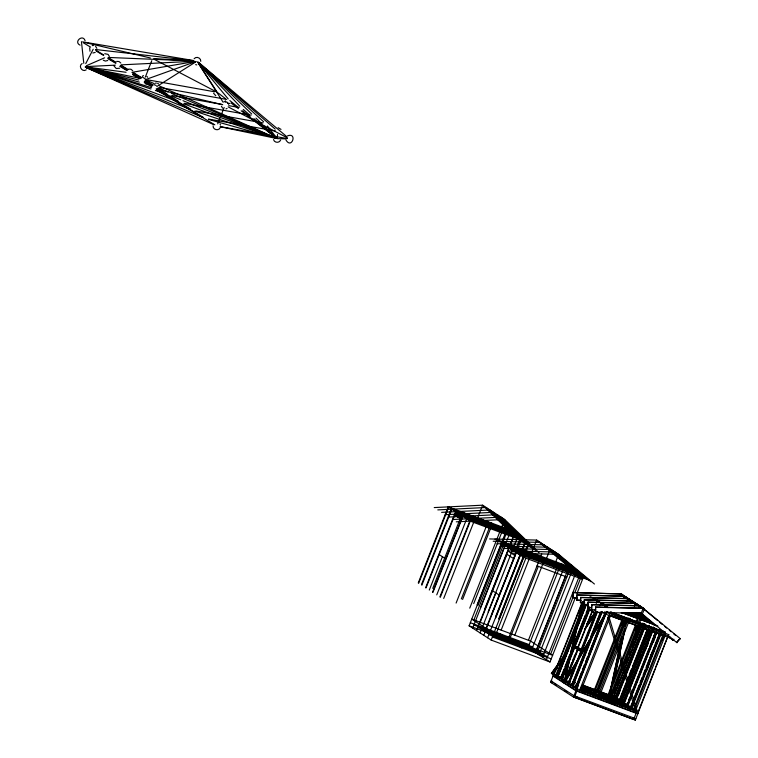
<?xml version="1.0" encoding="UTF-8"?>
<svg xmlns="http://www.w3.org/2000/svg" width="758" height="758" viewBox="0 0 758 758"><rect width="100%" height="100%" fill="white"/><g stroke="black" fill="none" stroke-linecap="round" stroke-linejoin="round"><path stroke-width="1.14" d="M577.226 597.986L572.707 597.655L573.039 592.453L621.522 594.073L644.423 608.864L642.386 614.027L665.657 633.413M573.067 597.882L573.039 592.453M581.045 600.45L576.525 600.118L576.857 594.926L624.052 596.063L623.417 597.674M576.885 600.345L576.857 594.926M584.863 602.913L580.344 602.582L580.675 597.389L627.87 598.526L627.236 600.137M580.694 602.818L580.675 597.389M587.81 605.254L583.982 604.931L584.314 599.739L631.509 600.876L630.997 602.165M584.333 605.168L584.314 599.739M591.448 607.603L587.611 607.281L587.952 602.089L635.138 603.226L634.759 604.192M587.971 607.518L587.952 602.089M595.257 610.067L591.43 609.745L591.771 604.552L638.956 605.689L638.577 606.656M591.79 609.982L591.771 604.552M595.248 612.218L606.713 612.71L595.608 612.445L595.58 607.016L642.775 608.153L642.396 609.119M595.608 612.445L595.58 607.016M277.551 134.507L277.163 138.61L286.192 138.894M607.651 617.429L609.034 617.059L607.651 617.429L635.488 710.796L636.891 710.303L635.488 710.796M610.19 690.841L618.452 652.704M618.954 650.392L621.456 638.833M624.459 624.962L625.208 621.503M610.304 690.917L622.072 636.597M624.327 626.203L625.331 621.579M611.535 691.088L610.398 696.943L611.659 691.163M613.288 683.005L624.554 630.997M613.411 683.081L625.179 628.761M89.681 47.858L90.003 51.26M564.492 683.432L563.876 682.598L582.135 601.994M582.561 602.155L564.312 682.759L583.129 601.719M646.631 670.83L649.369 659.356M653.472 642.14L655.661 632.958M647.465 669.295L651.018 654.372M654.846 638.302L656.087 633.12M648.99 664.861L651.994 652.24M145.328 77.089L151.78 60.697M217.717 123.848L224.169 107.456M418.264 582.93L448.215 506.884L507.045 528.809L529.112 543.06L499.152 619.106M418.691 583.205L448.651 507.168M421.647 584.191L451.597 508.144M421.836 585.242L451.796 509.196L510.627 531.121L480.667 607.167M425.655 587.706L455.615 511.669L514.436 533.585L484.485 609.631M426.015 587.943L455.965 511.896M455.397 515.431L456.629 512.323M456.051 515.857L457.282 512.74M456.714 516.283L457.936 513.166M457.368 516.7L458.59 513.592M429.293 590.056L442.435 556.704M458.022 517.127L459.253 514.019L518.074 535.934L488.124 611.981M458.675 517.553L459.907 514.436M459.339 517.97L460.561 514.862M459.992 518.396L461.215 515.288M432.752 588.331L462.712 512.285M460.646 518.823L461.868 515.705M432.572 592.178L464 512.768M432.932 592.405L462.882 516.359L521.712 538.284L491.762 614.331M465.497 516.899L466.729 513.782M436.75 594.869L466.701 518.832L525.531 540.748L495.58 616.794M468.226 517.913L469.448 514.796M439.896 596.906L469.856 520.86M470.955 518.927L472.177 515.819M440.322 597.181L470.282 521.144L448.215 506.884M473.674 519.941L474.906 516.833M443.705 598.441L473.665 522.404M476.403 520.964L482.619 505.188L504.686 519.448L539.042 552.667M479.132 521.978L480.354 518.86M481.861 522.992L483.083 519.884M484.589 524.005L485.812 520.898M456.108 603.065L486.058 527.018M487.309 525.029L488.54 521.911M461.309 598.972L491.269 522.925M462.598 599.455L492.548 523.408M469.742 608.143L504.686 519.448L456.288 521.826M473.712 603.595L503.663 527.549M477.095 604.856L507.045 528.809M575.303 597.749L549.995 661.99L491.175 640.074L469.107 625.814L501.692 543.107L560.522 565.023L582.58 579.273L577.018 593.4M477.947 605.405L507.907 529.368M473.883 619.949L503.833 543.903M472.689 628.126L505.264 545.409M476.498 630.59L513.327 537.185M479.492 624.156L506.988 554.335M480.136 632.939L495.903 592.917M516.71 547.172L519.666 539.658M486.049 628.391L517.468 548.981M483.775 635.289L516.359 552.582M487.593 637.762L520.178 555.045M495.77 617.846L525.73 541.799M498.726 618.831L528.677 542.785M491.175 640.074L523.75 557.357L501.692 543.107M495.95 634.2L525.9 558.153M501.152 630.106L531.102 554.06M531.633 552.734L536.617 540.075L558.674 554.325L594.433 584.03M508.296 638.795L538.246 562.758M538.767 561.422L541.724 553.918M509.575 639.278L538.303 566.349M514.786 635.185L544.737 559.148M546.546 558.286L549.512 550.782M553.691 566.984L558.674 554.325L511.678 553.188M528.421 640.264L558.371 564.227M549.995 661.99L527.938 647.739L560.522 565.023M531.51 650.051L564.094 567.335M535.328 652.515L567.913 569.798M536.844 649.445L565.572 576.506M538.133 649.919L568.093 573.872M568.614 572.546L571.57 565.032M538.966 654.865L571.551 572.148M542.605 657.214L575.189 574.498M546.423 659.678L579.008 576.971M550.479 654.524L573.588 595.854M574.867 592.595L580.438 578.477M668.641 634.512L635.327 720.1L573.484 697.057L550.592 682.266L582.305 601.748M554.098 674.497L582.665 601.985M584.38 602.619L555.822 675.132L556.656 675.672L557.945 676.155L576.554 628.913M556.22 676.714L584.788 604.259M557.054 677.254L557.585 675.918M586.124 604.211L557.556 676.723L560.569 677.851L564.028 669.058M578.714 623.417L586.076 604.742M586.484 604.448L557.916 676.96L560.92 678.078L589.051 606.665M564.89 666.86L569.656 654.779M570.954 651.482L585.233 615.221M586.095 613.023L588.265 607.528M589.506 607.783L561.375 679.196L564.378 680.314M590.008 607.651L561.735 679.424L565.098 680.779M562.095 679.651L574.706 647.635L577.71 648.753L565.515 679.708M575.227 646.299L589.591 609.839M567.259 674.137L571.883 662.397M572.527 660.768L573.399 658.569M573.986 657.063L574.829 654.931M577.293 648.677L592.007 611.327M577.624 649.521L565.013 681.546L568.017 682.664M596.262 603.359L597.077 601.284L601.492 602.932M570.964 675.188L571.807 673.057M572.555 671.19L574.744 665.59M581.215 649.218L595.494 612.966M575.521 664.747L568.377 682.892L565.373 681.774L577.984 649.758L580.988 650.876L576.364 662.615M580.903 651.643L568.292 683.659L571.295 684.777M581.433 650.307L595.797 613.847M596.925 612.113L568.652 683.896L570.651 684.635M597.569 611.611L569.012 684.123L572.015 685.241L601.009 611.63M599.9 605.708L600.715 603.633L605.13 605.282M572.082 683.943L589.023 640.936M590.7 636.673L600.222 612.502M601.899 611.649L572.47 686.36L577.738 688.378M575.909 686.378L581.528 672.1M582.4 669.901L584.56 664.406M585.422 662.208L587.592 656.712M588.454 654.514L602.743 618.263M576.288 688.823L605.708 614.113M573.484 697.057L606.807 611.469M577.018 696.848L576.497 698.175L574.583 696.943M579.121 691.504L609.603 614.132M580.931 690.652L610.361 615.941M619.722 594.888L620.234 593.599L644.423 608.864M619.703 596.082L620.594 593.827L573.399 592.69M621.143 595.039L621.522 594.073L627.264 598.782M621.503 595.276L621.882 594.31M623.521 598.545L624.412 596.29L577.217 595.153M624.962 597.512L625.341 596.537L629.822 600.27M625.312 597.74L625.701 596.773M627.207 601.34L628.221 598.754L581.035 597.617M628.77 599.976L629.159 599.01L633.101 602.222M629.263 599.881L629.51 599.237M614.937 641.363L615.809 639.165M621.427 624.876L622.735 621.588M594.566 695.73L623.995 621.029L623.161 620.489M630.846 603.69L631.859 601.103L584.674 599.966M632.409 602.326L632.797 601.359L637.639 605.32M615.695 644.802L597.645 690.623L598.488 691.163L625.985 621.342M616.557 642.623L625.151 620.802M632.902 602.231L633.148 601.587M624.469 626.279L626.639 620.793M599.768 691.647L627.273 621.825M628.041 619.864L628.818 617.912M634.124 605.803L634.635 604.514M634.484 606.04L635.498 603.453L588.312 602.316M601.056 692.12L630.059 618.509M636.18 604.353L636.426 603.709L642.168 608.409M636.53 604.581L636.786 603.937M638.425 608.181L639.316 605.926L592.121 604.78M639.989 606.817L640.245 606.173L657.65 620.565M640.093 607.689L640.605 606.4M639.724 612.502L635.915 622.176L636.748 622.716L640.207 612.805L642.14 613.525M621.238 612.843L640.87 612.995M638.899 618.357L641.012 612.976M609.811 612.597L641.097 613.544L643.135 608.39L595.94 607.253M635.062 629.964L636.36 626.667M638.037 623.199L641.846 613.516M643.94 608.958L680.314 638.691L676.638 642.547L677.879 641.012M639.326 623.673L642.585 614.255M639.847 623.19L611.28 695.702L612.113 696.242L639.382 627.027M614.226 693.115L616.387 687.629M617.258 685.431L619.419 679.935M625.909 663.458L627.643 659.062M629.377 654.666L630.675 651.368M632.399 646.972L634.569 641.476M635.431 639.288L639.761 628.297M642.405 623.114L612.881 698.061L582.229 686.634M641.031 627.738L613.762 696.953L615.051 697.436L644.044 623.825M642.348 625.483L643.21 623.284M628.23 707.707L614.88 699.084L615.581 697.303L621.304 700.998M616.008 696.204L621.636 681.925M622.498 679.727L623.796 676.43M625.094 673.132L642.841 628.088M643.703 625.89L644.575 623.692M643.201 628.316L615.932 697.531L600.535 691.694M644.063 626.117L644.935 623.919M644.082 628.335L616.387 698.649L619.39 699.767M645.74 625.265L616.747 698.876L619.75 700.004L647.446 629.69M619.826 698.668L626.316 682.191M627.179 679.992L628.477 676.695M629.348 674.497L631.509 669.001M632.38 666.813L646.659 630.552M648.317 627.491L649.18 625.293M620.205 701.112L648.336 629.699M648.696 635.043L649.994 631.746M624.071 700.041L628.401 689.05M629.699 685.753L641.382 656.087M643.987 649.502L651.34 630.817M621.835 705.897L651.264 631.187M610.427 615.742L648.744 630.021L620.565 701.349L623.569 702.467L651.7 631.054M653.273 628.752L623.843 703.462L626.847 704.58L627.709 702.382M629.396 690.51L624.204 703.699L627.207 704.817L655.765 632.305M630.258 688.311L652.761 631.187M628.581 700.193L629.879 696.896M631.177 693.598L648.914 648.554M649.786 646.356L654.978 633.167M626.496 706.03L626.326 706.475L608.655 699.899M656.475 632.2L627.482 705.812L630.485 706.93L632.219 702.543M656.835 632.437L627.832 706.049L630.846 707.167L659.839 633.555M633.517 699.246L639.136 684.957M640.008 682.759L642.168 677.273M643.04 675.075L645.2 669.579M646.062 667.381L649.094 659.687M649.957 657.489L659.053 634.418M631.291 708.275L660.72 633.565M661.08 633.802L631.651 708.512L633.66 709.261M664.899 633.499L664.368 633.063L664.785 632.02M662.331 640.122L663.629 636.824M632.845 717.646L632.314 718.982L575.663 697.635M634.948 712.312L665.42 634.929M638.549 710.767L654.997 669.02M655.86 666.822L667.116 638.255M85.749 63.615L93.187 49.242M220.36 127.42C218.996 131.352 212.676 129.912 213.093 125.8M280.668 140.003C279.503 143.3 274.263 142.978 273.515 139.548M604.941 614.492L564.236 682.835L564.17 681.992L604.941 614.492L605.007 615.335L564.663 682.996L564.606 682.153M619.75 691.751L615.534 698.781L620.29 689.894M629.33 674.828L634.749 665.789M643.182 651.728L648.005 643.684M626.98 679.699L634.209 667.637M640.832 656.589L647.834 644.85M615.96 698.942L618.973 693.921M627.406 679.86L633.432 669.807M640.662 657.755L646.081 648.715M653.917 635.659L655.12 633.65M557.395 667.656L552.62 674.326L551.398 673.455L558.902 662.966M562.303 658.19L564.35 655.329M575.947 639.108L579.358 634.342M586.863 623.853L595.049 612.398M559.016 663.042L551.398 673.455M560.38 661.128L564.473 655.405M574.706 641.097L579.482 634.418M586.976 623.929L595.163 612.473M557.272 667.58L552.62 674.326M560.001 663.762L562.048 660.9M573.645 644.679L577.056 639.913M584.56 629.415L596.148 613.194M558.76 665.742L562.171 660.976M573.759 644.755L577.17 639.989M584.674 629.491L596.271 613.279M669.418 637.099L669.361 637.848L669.987 637.08M668.073 636.133L672.82 640.074L673.445 639.316M672.82 640.074L674.004 639.288M678.088 640.756L678.505 640.245M678.713 639.989L679.13 639.477M679.547 638.966L680.314 638.691M82.129 63.511C77.941 65.984 82.224 72.607 86.185 69.869M194.114 58.726C196.237 55.921 201.145 57.854 200.775 61.36M563.876 682.598L564.445 682.162M156.773 86.554L196.038 61.739M86.308 65.757L104.623 57.797M95.205 52.425L92.883 52.994M107.731 60.507L105.409 61.085L103.306 60.233M119.669 68.22L116.258 68.542L113.994 65.974M142.438 76.094L143.518 75.62M225.979 108.915L227.059 108.451M287.557 135.824C297.733 132.157 291.669 149.838 285.937 139.946M145.394 79.656L195.924 61.521M131.901 72.351L194.692 61.521M92.239 45.594L93.414 45.48M104.756 53.685L108.062 54.386L109.351 56.395M116.694 61.389L119.015 61.54L120.816 63.018M128.633 69.101L130.954 69.243L132.754 70.731M155.257 83.209L156.432 83.096M224.093 101.619L227.391 102.33L228.679 104.329M229.873 103.476L227.552 103.325M87.625 66.524L115.33 65.15M121.138 64.866L194.683 61.237M434.23 507.576L482.619 505.188L516.984 538.417M437.802 509.888L486.191 507.5L520.557 540.729M441.62 512.351L490.009 509.963L524.375 543.192M445.259 514.701L493.647 512.313L528.013 545.542M448.897 517.051L497.286 514.663L531.652 547.892M452.716 519.524L501.104 517.136L535.47 550.355M489.611 538.938L536.617 540.075L572.366 569.77M493.193 541.25L540.189 542.387L575.947 572.082M497.011 543.713L544.007 544.85L579.756 574.555M500.64 546.063L547.646 547.2L583.395 576.904M504.278 548.413L551.284 549.55L587.033 579.254M508.097 550.876L555.102 552.014L590.852 581.718M572.707 597.655L573.399 597.674M574.1 597.683L576.876 597.749M576.525 600.118L580.685 600.222M580.344 602.582L584.503 602.686M583.982 604.931L588.142 605.036M587.611 607.281L589.004 607.319M591.43 609.745L592.131 609.764M594.206 609.82L595.599 609.849M609.773 612.568L612.066 612.625M108.043 57.428L193.508 60.981M196.786 64.885L195.64 64.629M142.324 77.079L145.271 78.823M153.817 58.574L193.517 60.915M95.517 49.507L193.517 60.725M86.488 66.998L126.084 72.285M82.613 41.851L193.517 60.536M147.933 79.893L214.884 91.832M159.673 87.473L226.623 99.412M172.189 95.555L221.829 104.415M228.755 105.646L239.149 107.503M184.128 103.268L251.078 115.216M196.057 110.981L263.017 122.919M208.583 119.063L275.533 131.011M220.322 126.652L287.273 138.591M608.93 696.621L610.398 696.943M87.568 67.405L141.054 78.557M220.265 126.747L276.026 138.373L208.497 119.394M154.13 84.669L156.186 85.483M278.139 127.666L281.019 129.4M84.887 42.476L150.349 57.959M156.129 88.961L222.738 104.727M85.294 66.969L138.686 80.007M86.412 67.32L139.32 82.129M144.949 83.702L151.704 85.597M85.284 67.045L151.591 87.72M86.384 67.434L150.918 88.999M155.371 90.486L167.613 94.57M194.825 111.104L276.054 138.24M86.374 67.519L178.443 101.828M183.986 103.893L274.946 137.785M462.768 515.885L490.038 526.043M470.282 521.144L529.112 543.06M494.965 539.061L568.301 566.397M498.537 541.373L571.873 568.708M502.355 543.846L575.692 571.172M505.993 546.196L579.33 573.522M509.632 548.546L582.968 575.872M513.45 551.009L586.787 578.335M517.022 553.321L590.359 580.647M523.75 557.357L582.58 579.273M537.024 565.866L566.861 576.99M595.144 598.526L589.98 596.698M633.044 612.748L639.667 615.212M597.854 600.582L593.438 598.934L598.214 600.81M632.087 613.336L638.71 615.799M642.026 617.04L645.333 618.272M630.239 612.739L639.07 616.036M641.277 616.86L645.693 618.5M629.102 613.213L637.933 616.51M641.24 617.742L650.08 621.029M604.06 603.984L597.077 601.284M628.354 613.033L638.293 616.737M640.501 617.562L650.44 621.266M625.369 612.919L637.506 617.438M640.463 618.443L652.97 623.199M607.84 607.329L604.533 606.097L608.2 607.565M624.403 613.506L637.658 618.443M640.965 619.674L656.428 625.435M622.555 612.909L638.018 618.67M640.226 619.494L657.887 626.08M611.033 612.094L636.426 621.551M639.743 622.792L665.136 632.257L664.368 633.063M610.285 611.914L636.786 621.787M638.994 622.612L665.496 632.485M609.603 612.369L637.203 622.659M639.411 623.483L664.804 632.949M607.12 611.678L668.954 634.721M668.433 636.047L604.685 611.782M611.422 615.79L620.944 619.239M621.304 619.466L626.913 621.598M610.796 615.685L620.688 619.371M623.976 620.594L626.174 621.418M650.933 630.836L664.065 635.725M605.007 615.335L604.514 614.331M470.33 622.706L529.16 644.622M473.911 625.018L532.741 646.934M477.729 627.482L552.629 655.319L530.562 641.069L471.732 619.144L493.799 633.394M481.368 629.832L540.198 651.747M469.107 625.814L527.938 647.739M485.006 632.181L543.827 654.097M488.815 634.645L547.646 656.57M492.397 636.957L551.227 658.882M557.102 675.615L553.738 674.26L576.639 689.05L638.122 711.866M560.029 676.61L563.317 677.832M573.171 681.499L575.36 682.314M583.016 685.175L598.934 691.106M560.863 677.14L563.052 677.965M572.906 681.631L575.095 682.446M582.76 685.298L607.935 694.679M610.124 695.503L613.402 696.725M567.571 680.949L569.779 681.764M575.928 684.057L578.117 684.872M581.926 686.293L594.073 690.822M596.281 691.647L613.952 698.222M572.385 682.967L574.573 683.782M554.325 676.524L553.046 676.041L575.938 690.832L637.772 713.875M567.856 681.66L570.054 682.475M576.232 684.682L578.468 685.516M581.746 686.739L607.357 696.384M609.195 696.962L614.88 699.084M575.549 685.8L577.681 686.596M580.874 687.781L588.331 690.566M604.761 696.687L618.604 701.842M571.418 684.36L573.91 685.384M575.909 686.028L578.041 686.824M581.234 688.018L588.691 690.794M589.98 691.277L604.183 696.668M605.111 696.915L607.243 697.711M609.375 698.497L618.964 702.079M564.17 681.992L564.871 682.323M581.225 689.164L606.627 698.63M608.835 699.454L625.397 705.622M581.054 689.609L606.447 699.075M580.998 690.453L634.635 710.435M581.443 691.41L584.636 692.604M608.162 701.273L611.355 702.467M611.715 702.694L614.909 703.888M552.402 681.414L551.113 680.93L574.014 695.721L635.848 718.764M637.952 713.43L576.118 690.386L553.217 675.596M550.592 682.266L552.591 683.015M170.92 95.821L180.774 99.791M182.962 100.681L274.974 137.729L171.327 93.319M213.614 124.587L86.317 67.652L190.4 109.474M158.365 87.776L168.087 91.936M86.317 67.614L201.874 117.064M146.626 80.234L154.177 83.617M159.568 86.024L275.002 137.643M154.727 59.598L215.111 91.159M228.158 106.897L287.5 137.918M215.812 95.745L213.548 93.177M157.588 83.352L158.564 83.911M80.064 45.158C73.261 42.031 82.906 33.636 85.095 40.724M83.475 42.874L90.59 47.119M95.679 50.151L103.808 55.002M108.887 58.034L116.002 62.289M121.09 65.321L128.206 69.565M133.285 72.597L141.414 77.449M96.238 51.061L103.344 55.306M108.432 58.338L115.548 62.592M120.626 65.624L127.742 69.869M132.83 72.901L140.96 77.752M145.024 80.177L153.154 85.038M107.74 58.546L115.87 63.397M120.948 66.429L127.05 70.068M133.152 73.706L140.268 77.96M145.347 80.992L152.462 85.237M157.541 88.269L166.694 93.727M119.669 66.249L126.785 70.503M132.887 74.142L140.003 78.387M145.081 81.419L152.197 85.663M157.285 88.695L178.632 101.439M132.622 74.568L139.737 78.813M144.816 81.845L151.932 86.099M157.02 89.131L190.561 109.152M144.124 82.053L151.24 86.298M157.342 89.937L203.087 117.234M156.887 90.24L214.827 124.814M561.043 563.687L583.11 577.947M663.307 631.073L665.23 632.314M659.346 629.33L665.117 633.063M668.547 635.754L676.998 642.775M653.045 626.932L660.739 631.907M667.542 637.156L606.068 614.34L602.25 611.877L572.821 686.587L575.834 687.705L604.903 612.767M649.634 626.402L654.4 629.491M636.796 625.568L637.63 626.108L608.2 700.818L607.366 700.278M502.213 541.771L524.28 556.021M454.743 515.004L461.3 519.249M507.86 550.99L515.137 555.69M506.628 554.107L513.905 558.807M591.808 610.569L594.774 612.483M591.515 610.721L596.451 613.914M596.148 614.075L589.231 609.603L592.595 610.957L578.231 647.427L574.867 646.072L581.784 650.544M439.157 554.591L445.713 558.826M492.624 590.804L499.181 595.039M577.88 647.19L581.831 649.748M574.346 647.408L581.263 651.871M626.07 704.087L631.793 707.783M614.217 696.896L615.051 697.436M612.568 696.185L621.162 701.728M623.067 702.96L634.512 710.36M616.008 699.255L618.869 701.103M612.047 697.521L630.173 709.232M636.133 713.164L634.2 718.053M600.099 693.674L615.534 703.642M598.811 693.191L615.202 703.784M633.413 718.868L635.327 720.1M584.958 688.037L592.68 693.02M594.604 694.262L601.359 698.62M583.669 687.553L601.037 698.762M499.749 633.669L521.807 647.919M571.75 683.64L573.683 684.881M575.616 686.132L577.539 687.373M581.395 689.865L585.252 692.357M571.428 683.782L573.361 685.024M575.284 686.274L577.217 687.515M581.073 690.007L584.93 692.499M556.751 675.378L576.781 688.321M576.876 691.078L574.943 695.977M554.553 684L556.457 685.232M565.042 690.784L566.956 692.016M218.114 92.959L225.496 98.663M231.029 102.946L238.41 108.65M241.186 110.791L274.396 136.468L252.594 118.854M229.845 100.558L238.031 107.143M242.579 110.801L250.775 117.386M659.451 622.062L662.141 624.298M664.832 626.534L666.633 628.022M669.323 630.258L671.114 631.755M673.805 633.991L675.605 635.479M642.197 614.567L655.793 625.862M668.423 636.36L673.18 640.311M642.746 615.089L654.524 624.876M641.647 614.89L653.784 624.905M667.419 636.294L669.361 637.848M638.009 612.54L639.828 614.037M641.638 615.543L649.246 621.797M637.45 612.672L639.259 614.179M641.979 616.443L643.788 617.941M637.999 613.194L639.809 614.7M636.35 612.464L639.619 615.25M636.161 613.014L638.88 615.269M635.801 612.786L638.52 615.041M197.914 61.881L286.884 136.734M243.242 109.446L249.486 114.818M253.949 118.655L274.481 136.307M275.182 129.106L198.795 62.668L263.594 121.763M199.543 63.568L251.703 113.994M255.939 118.087L261.88 123.838M264.428 126.302L275.467 136.971M199.439 63.672L239.841 106.215M222.644 108.167L221.383 106.205M146.863 76.368L147.639 77.25M95.574 46.342L96.835 48.304M199.25 63.824L228.186 98.928M267.413 126.027L276.471 137.71M198.909 64.042L217.195 92.249M197.639 62.099L223.165 102.321M225.287 100.767L225.751 101.847M220.028 124.018L220.502 125.098M609.034 617.059L636.872 710.417M81.447 41.662L83.787 63.274M621.873 620.006L592.443 694.716L593.277 695.257L622.706 620.546L621.873 620.006M635.507 625.085L606.078 699.795L606.912 700.335L636.341 625.625L635.507 625.085M649.142 630.163L619.712 704.874L620.546 705.414L649.976 630.703L649.142 630.163M662.776 635.251L633.347 709.952L634.181 710.492L663.61 635.782L662.776 635.251"/></g></svg>
